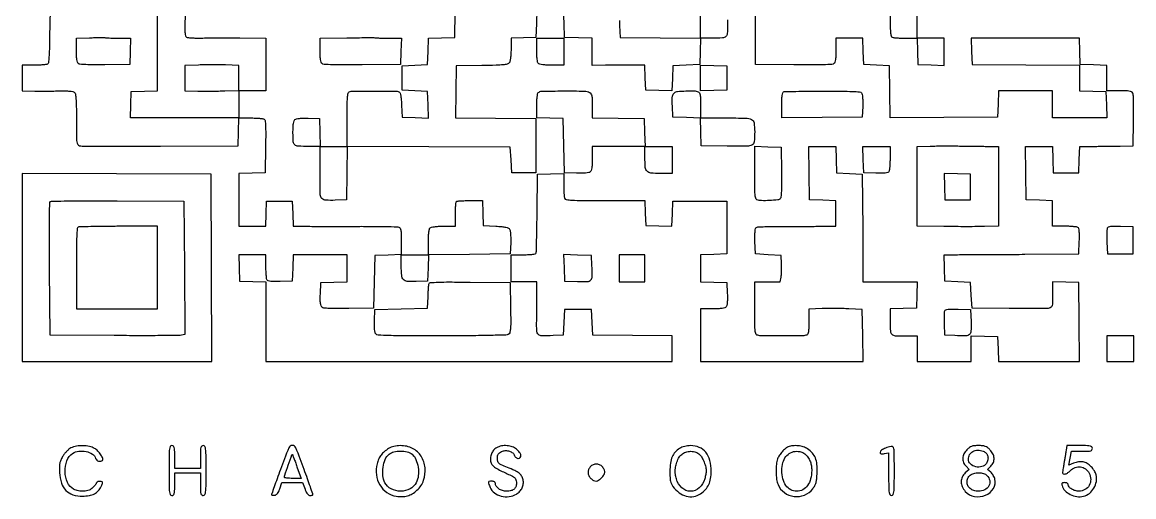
# Model space of a CAD drawing. Extents: x 156 to 936, y 95 to 969.
# Drawn here: x 156 to 936, y 95 to 428 of the extents above; entities that cross this region are included whole.
import ezdxf

# ---------------------------------------------------------------- set-up
doc = ezdxf.new("R2010")
doc.units = 0

msp = doc.modelspace()

# ---------------------------------------------------------------- linework, layer by layer
for points in [[(270.5, 436.5), (270.208654, 427.58457, 0.007957), (270.137437, 423.334218, 0.025673), (270.280025, 420.512687, 0.036716), (270.609942, 418.649184, 0.184206), (271.208654, 417.79792, 0.12225), (272.128592, 417.461883, 0.009454), (274.764417, 417.229267, 0.012489), (277.958602, 417.088187, 0.009201), (281.5, 417.085494, -0.003116), (286.170292, 417.138783, -0.000958), (293.217187, 417.161763, -0.000958), (301.102818, 417.157252, -0.001051), (308.75, 417.122144), (327, 417), (327, 398.5), (327, 380), (317.5, 380), (308, 380), (308, 388.929031), (308, 397.858062), (298.75, 398.179031, 0.005736), (294.504793, 398.277592, 0.003234), (289.353125, 398.304751, 0.003227), (284.153963, 398.264969, 0.005283), (279.75, 398.156293), (270, 397.812585), (270, 388.906293), (270, 380), (279.25, 379.881396, 0.00287), (283.495149, 379.851333, 0.001617), (288.646875, 379.861081, 0.001613), (293.846075, 379.904511, 0.002643), (298.25, 379.978791), (308, 380.19479), (308, 370.597395), (308, 361), (269.962474, 361), (231.924948, 361), (232.212474, 370.25), (232.5, 379.5), (241.75, 379.787526), (251, 380.075052), (251, 408.549551), (251, 437.02405)], [(517.072424, 437), (516.786212, 427.25), (516.5, 417.5), (507.75, 417.211067), (499, 416.922134), (499, 409.152197, -0.012963), (498.915167, 405.880562, -0.019926), (498.655791, 403.05978, -0.020889), (498.266866, 400.838229, -0.106693), (497.75, 399.704256, -0.171563), (496.375252, 398.782336, -0.037621), (493.52971, 398.277154, -0.018755), (488.587695, 397.965432, -0.002717), (478.5, 397.763127), (460.5, 397.5), (460.227502, 379.265612), (459.955003, 361.031223), (488.227502, 360.765612), (516.5, 360.5), (516.5, 341.5), (516.5, 322.5), (508, 322.5), (499.5, 322.5), (499, 331.5), (498.5, 340.5), (441.272095, 340.75818), (384.044191, 341.01636), (383.772095, 322.25818), (383.5, 303.5), (375.655204, 303.206229, -0.020467), (368.9625, 303.229639, -0.188209), (366.355411, 304.382939, -0.182148), (365.172731, 307.017877, -0.018958), (365.009586, 313.919308, 0.001788), (365.05188, 317.871266, 0.00099), (365.076713, 322.696609, 0.000987), (365.082547, 327.585498, 0.00159), (365.066053, 331.75), (365, 341), (357.081787, 341, -0.011001), (349.642561, 341.163702, -0.167513), (347.280595, 342.09602, -0.201397), (346.212859, 344.222013, -0.01699), (346, 350.484544, -0.009595), (346.07498, 354.391264, -0.027367), (346.327728, 357.098201, -0.038672), (346.750408, 358.943902, -0.144912), (347.405204, 359.921326, -0.126804), (348.431833, 360.405224, -0.023545), (350.514748, 360.701133, -0.021342), (353.264652, 360.842502, -0.01153), (356.655204, 360.793771), (364.5, 360.5), (364.786212, 350.75), (365.072424, 341), (374.536212, 341), (384, 341), (384, 359.893011, -0.002713), (384.054225, 369.887745, -0.01542), (384.275855, 375.200944, -0.022511), (384.65315, 378.39606, -0.266513), (385.412034, 379.327871, -0.091035), (388.379294, 379.882665, -0.001921), (403.36301, 379.87405, -0.00137), (418.674605, 379.764437, -0.136762), (420.721895, 379.171878, -0.197068), (421.24199, 378.455658, -0.019763), (421.66926, 376.341347, -0.020565), (422.006737, 373.512879, -0.010732), (422.206033, 369.968156), (422.5, 361.5), (431.788029, 361.211971), (441.076058, 360.923942), (440.788029, 370.211971), (440.5, 379.5), (431.5, 380), (422.5, 380.5), (422.5, 389), (422.5, 397.5), (431.5, 398), (440.5, 398.5), (440.787036, 407.712964), (441.074071, 416.925929), (450.287036, 417.212964), (459.5, 417.5), (459.773792, 435.426204, -0.004527)], [(650.921443, 429.882657, -0.0113), (651, 426.406989, -0.017259), (650.785933, 420.20736, -0.201735), (649.718649, 418.091395, -0.166872), (647.35967, 417.163345, -0.01103), (639.955738, 417), (632.075052, 417), (631.787526, 407.75), (631.5, 398.5), (622, 398), (612.5, 397.5), (612.210527, 388.712997), (611.921055, 379.925993), (602.710527, 380.212997), (593.5, 380.5), (593.211067, 389.25), (592.922134, 398), (583.711067, 398.093918, 0.002303), (579.515229, 398.117371, 0.001347), (574.488563, 398.108771, 0.001347), (569.458207, 398.073063, 0.002288), (565.25, 398.012598), (556, 397.83736), (556, 407.382468), (556, 416.927576), (546.25, 417.213788), (536.5, 417.5), (536.213788, 427.25), (535.927576, 437)], [(575.015093, 429.281363, -0.011302), (575.206324, 425.950164), (575.5, 417.5), (603.75, 417.280994), (632, 417.061988), (632, 427.030994), (632, 437)], [(764.984687, 435.856989, 0.002613), (765.044879, 425.980372, 0.018995), (765.278602, 421.243883, 0.037977), (765.715409, 418.591307, 0.246112), (766.581787, 417.606989, 0.068336), (767.59865, 417.368953, 0.007357), (770.013877, 417.178303, 0.008933), (772.910777, 417.044388, 0.007082), (776.044262, 417), (783.924948, 417), (784.212474, 407.75), (784.5, 398.5), (793.75, 398.212474), (803, 397.924948), (803, 407.462474), (803, 417), (793.5, 417), (784, 417), (784, 426.977935), (784, 436.955869)], [(175.5, 436.5), (175.226647, 418.044584, -0.003561), (175.035521, 409.331725, -0.012194), (174.732937, 403.675066, -0.01105), (174.342971, 399.785498, -0.224357), (173.726647, 398.809897, -0.112125), (172.86414, 398.502227, -0.008919), (170.43689, 398.255038, -0.011731), (167.499351, 398.078012, -0.008719), (164.25, 398.015313), (156, 398), (156, 389), (156, 380), (164.75, 379.874114, 0.00318), (168.735023, 379.842131, 0.001862), (173.507467, 379.851957, 0.001862), (178.282314, 379.89735, 0.003165), (182.27542, 379.975462, -0.00977), (186.185347, 380.000288, -0.020936), (189.197251, 379.834299, -0.024523), (191.410811, 379.508902, -0.125079), (192.52542, 378.978903, -0.176002), (193.304458, 377.648192, -0.026026), (193.712226, 374.508734, -0.016242), (193.942509, 369.353477, -0.00304), (194, 359.896607, 0.001697), (194.039921, 348.132062, 0.02875), (194.288917, 344.263216, 0.112378), (194.948961, 342.429845, 0.194936), (196.25, 341.508141, 0.056343), (198.019647, 341.296993, 0.000362), (213.848437, 341.210498, 0.001455), (231.947225, 341.177349, 0.000927), (253, 341.239089), (307.5, 341.5), (307.786212, 351.25), (308.072424, 361), (316.286212, 360.984687, -0.009074), (319.525024, 360.919862, -0.012104), (322.461214, 360.736503, -0.009409), (324.886056, 360.479996, -0.110776), (325.773242, 360.161306, -0.226527), (326.421641, 359.126519, -0.01557), (326.716146, 355.589823, -0.013555), (326.85189, 350.125155, -0.003139), (326.773242, 340.926619), (326.5, 322.5), (317.25, 322.212474), (308, 321.924948), (308, 303.462474), (308, 285), (317.461067, 285), (326.922134, 285), (327.211067, 293.75), (327.5, 302.5), (336.5, 302.5), (345.5, 302.5), (345.788933, 293.75), (346.077866, 285), (355.288933, 284.933675, 0.001386), (360.477756, 284.910697, 0.000278), (369.725499, 284.900516, 0.000294), (380.487575, 284.900967, 0.000274), (391.5, 284.91393, -0.001903), (401.974059, 284.892138, -0.002885), (411.082813, 284.785957, -0.001089), (418.910745, 284.632478, -0.070492), (420.25, 284.412868, -0.183672), (421.165654, 283.692521, -0.091932), (421.688861, 282.292202, -0.038041), (421.941863, 279.723502, -0.005533), (422, 274.470138), (422, 265.075052), (412.75, 264.787526), (403.5, 264.5), (403, 246), (402.5, 227.5), (385.131529, 227.225877, -0.003956), (377.034185, 227.162152, -0.012009), (371.528775, 227.294632, -0.012086), (367.680419, 227.573148, -0.150191), (366.343574, 228.129822, -0.142461), (365.676985, 229.114587, -0.047693), (365.299509, 230.828966, -0.03031), (365.141657, 233.421716, -0.00894), (365.212045, 237.403945), (365.5, 245.5), (374.75, 245.787526), (384, 246.075052), (384, 255.537526), (384, 265), (365.037526, 265), (346.075052, 265), (345.787526, 255.75), (345.5, 246.5), (337.085653, 246.206902, -0.008519), (333.085459, 246.135766, -0.027159), (330.4185, 246.278749, -0.039341), (328.659703, 246.610638, -0.187221), (327.850966, 247.206902, -0.110402), (327.527533, 248.105717, -0.00954), (327.267102, 250.54359, -0.012203), (327.081041, 253.495888, -0.00917), (327.015313, 256.75), (327, 265), (317.462474, 265), (307.924948, 265), (308.212474, 255.75), (308.5, 246.5), (317.75, 246.212474), (327, 245.924948), (327, 217.962474), (327, 190), (469.5, 190), (612, 190), (612, 198.984181), (612, 207.968363), (584.25, 208.234181), (556.5, 208.5), (556, 217.5), (555.5, 226.5), (546, 226.5), (536.5, 226.5), (536, 217.5), (535.5, 208.5), (528.520917, 208.199088, -0.012654), (520.695307, 208.059918, -0.186355), (518.18167, 209.052283, -0.199847), (517.078583, 211.446084, -0.014853), (517.02269, 218.793125, 0.002586), (517.096358, 223.145551, 0.001639), (517.139354, 228.218918, 0.001646), (517.148847, 233.201489, 0.003042), (517.118604, 237.25), (517, 246), (508, 246), (499, 246), (499, 255.5), (499, 265), (507.531385, 265, 0.008289), (511.592349, 265.067323, 0.028188), (514.227748, 265.303861, 0.042213), (515.908502, 265.697841, 0.226184), (516.572488, 266.328305, 0.084629), (516.782801, 267.379013, 0.000816), (516.99384, 275.174669, 0.002685), (517.174196, 284.163705, 0.001733), (517.291103, 294.578305), (517.5, 321.5), (526.75, 321.787526), (536, 322.075052), (536, 314.119313, 0.007017), (536.044383, 310.957076, 0.008872), (536.178303, 308.035923, 0.007277), (536.368898, 305.600781, 0.068543), (536.606989, 304.581787, 0.272934), (537.755331, 303.669202, 0.020776), (541.85875, 303.269645, 0.012396), (549.08717, 303.047451, 0.001485), (565.068056, 303), (592.922134, 303), (593.211067, 294.25), (593.5, 285.5), (602.710527, 285.212997), (611.921055, 284.925993), (612.210527, 293.712997), (612.5, 302.5), (631.5, 302.5), (650.5, 302.5), (650.5, 284), (650.5, 265.5), (641.25, 265.212474), (632, 264.924948), (632, 255.5), (632, 246.075052), (641.25, 245.787526), (650.5, 245.5), (650.793771, 237.655204, -0.01153), (650.842502, 234.264652, -0.021342), (650.701133, 231.514748, -0.023545), (650.405224, 229.431833, -0.126804), (649.921326, 228.405204, -0.145524), (648.939147, 227.748928, -0.03848), (647.078343, 227.326735, -0.027148), (644.342652, 227.0746, -0.009406), (640.377555, 227), (632, 227), (632, 208.5), (632, 190), (689.022559, 190), (746.045117, 190), (745.772559, 208.25), (745.5, 226.5), (736, 227, 0.006938), (731.692458, 227.166817, 0.004162), (726.573437, 227.251332, 0.004166), (721.478137, 227.250578, 0.007241), (717.25, 227.15347), (708, 226.806941), (708, 218.010459, -0.007145), (707.935709, 213.511434, -0.032562), (707.69098, 210.906655, -0.060913), (707.244726, 209.35741, -0.203298), (706.499228, 208.638077, -0.090145), (703.762217, 208.121331, -0.001664), (689.006013, 208.070109, -0.001662), (674.2491, 208.117049, -0.090219), (671.513903, 208.633038, -0.255767), (670.688519, 209.605858, -0.030803), (670.278473, 212.4904, -0.017312), (670.052389, 217.511214, -0.002595), (670, 227.606989), (670, 246), (678.954687, 246), (687.909374, 246), (688.515505, 249.25, 0.028289), (688.728227, 250.905147, 0.009836), (688.852282, 253.307812, 0.009734), (688.885353, 255.964524, 0.011185), (688.810818, 258.5), (688.5, 264.5), (679.5, 265), (670.5, 265.5), (670.208654, 274.41543, -0.007858), (670.136419, 278.676338, -0.025932), (670.278501, 281.48097, -0.037484), (670.608118, 283.31946, -0.191938), (671.208654, 284.140352, -0.126944), (672.226539, 284.463491, -0.003187), (677.114417, 284.700677, -0.006642), (682.892006, 284.867281, -0.004456), (689.5, 284.911109, 0.000439), (696.759733, 284.900948, 0.00036), (704.517187, 284.902497, 0.000364), (711.648463, 284.914248, 0.000963), (716.75, 284.936187), (727, 285), (727, 293.962474), (727, 302.924948), (717.75, 303.212474), (708.5, 303.5), (708.227935, 322.25), (707.955869, 341), (717.440409, 341), (726.924948, 341), (727.212474, 331.75), (727.5, 322.5), (736.5, 322), (745.5, 321.5), (745.684333, 302.5, -0.000483), (745.759735, 293.867867, -0.000286), (745.833808, 283.573438, -0.000287), (745.895939, 273.302749, -0.000493), (745.934333, 264.75), (746, 246), (765.037526, 246), (784.075052, 246), (783.787526, 236.75), (783.5, 227.5), (774.25, 227.212474), (765, 226.924948), (765, 218.069463, 0.014889), (765.20038, 211.341871, 0.195866), (766.254332, 209.139748, 0.174757), (768.602344, 208.170318, 0.011384), (776.081787, 208), (784, 208), (784, 199), (784, 190), (803, 190), (822, 190), (822, 199.037526), (822, 208.075052), (831.25, 207.787526), (840.5, 207.5), (840.788933, 198.75), (841.077866, 190), (869.554752, 190), (898.031637, 190), (897.765819, 217.75), (897.5, 245.5), (888.25, 245.787526), (879, 246.075052), (879, 237.056578, -0.004682), (878.947621, 231.463442, -0.053121), (878.672454, 229.271291, -0.154199), (878.004173, 228.148807, -0.122904), (876.75, 227.490717, -0.055924), (875.094027, 227.279413, -0.001415), (867.523438, 227.185885, -0.00301), (858.625808, 227.154718, -0.002047), (848.5, 227.221665), (822.5, 227.5), (822, 236.5), (821.5, 245.5), (812.5, 246), (803.5, 246.5), (803.212474, 255.75), (802.924948, 265), (812.212474, 265.025765, 0.000557), (817.853002, 265.04769, 0.000072), (829.934289, 265.10983, 0.000084), (844.269852, 265.188019, 0.00007), (859.5, 265.275765), (897.5, 265.5), (897.791346, 274.41543, 0.007874), (897.863419, 278.674656, 0.025891), (897.721257, 281.481964, 0.03736), (897.391596, 283.324421, 0.190691), (896.791346, 284.150117, 0.110447), (895.89348, 284.473134, 0.009524), (893.455895, 284.733216, 0.01219), (890.503986, 284.919039, 0.009158), (887.25, 284.984687), (879, 285), (879, 293.962474), (879, 302.924948), (869.75, 303.212474), (860.5, 303.5), (860.227935, 322.25), (859.955869, 341), (869.440409, 341), (878.924948, 341), (879.212474, 331.75), (879.5, 322.5), (888.5, 322.5), (897.5, 322.5), (897.787526, 331.75), (898.075052, 341), (907.787526, 341.051866, 0.001237), (912.15956, 341.086028, 0.000768), (917.290711, 341.146698, 0.00077), (922.354211, 341.222149, 0.001393), (926.5, 341.301866), (935.5, 341.5), (935.785177, 358.5, 0.003227), (935.854068, 365.175971, 0.00446), (935.823778, 371.167188, 0.002845), (935.724896, 376.194714, 0.054093), (935.516124, 377.75, 0.122337), (934.855448, 379.003761, 0.153853), (933.733241, 379.67194, 0.05326), (931.546285, 379.947431, 0.004723), (925.980948, 380), (917, 380), (917, 388.962474), (917, 397.924948), (907.75, 398.212474), (898.5, 398.5), (898.212474, 407.75), (897.924948, 417), (859.924948, 417), (821.924948, 417), (822.212474, 407.75), (822.5, 398.5), (860.25, 398.237975), (898, 397.97595), (898, 389.025501), (898, 380.075052), (907.25, 379.787526), (916.5, 379.5), (916.787526, 370.25), (917.075052, 361), (898.037526, 361), (879, 361), (879, 370.5), (879, 380), (860.037526, 380), (841.075052, 380), (840.787526, 370.75), (840.5, 361.5), (802.772605, 361.237997), (765.04521, 360.975994), (764.772605, 379.237997), (764.5, 397.5), (755.5, 398), (746.5, 398.5), (746.212474, 407.75), (745.924948, 417), (736.462474, 417), (727, 417), (727, 408.622445, -0.009571), (726.925182, 404.714429, -0.026157), (726.675257, 401.963048, -0.035625), (726.263803, 400.07081, -0.14928), (725.631288, 399.10896, -0.161185), (724.214846, 398.554511, -0.005652), (718.250543, 398.302802, -0.007748), (709.902257, 398.174414, -0.002421), (697.381288, 398.236515), (670.5, 398.5), (670.5, 417.5), (670.5, 436.5)]]:
    msp.add_lwpolyline(points, format="xyb")
for points in [[(224.287526, 417.013655), (232.075052, 417), (231.787526, 407.75), (231.5, 398.5), (214.059087, 398.285999, -0.004306), (206.398845, 398.257989, -0.010385), (200.733702, 398.403766, -0.008096), (196.515232, 398.668561, -0.154677), (195.309087, 399.158444, -0.155212), (194.716156, 400.083284, -0.031047), (194.321808, 402.028013, -0.024571), (194.075287, 404.795026, -0.009932), (194, 408.584919), (194, 416.924948), (203.25, 417.272852, -0.003684), (206.938381, 417.384367, -0.004577), (210.370313, 417.431396, -0.003757), (213.249738, 417.422861, -0.034216), (214.5, 417.324032, 0.025347), (215.703571, 417.2074, 0.003555), (218.200086, 417.110461, 0.004053), (221.159301, 417.040625, 0.003434)], [(413.619313, 417), (422.075052, 417), (421.787526, 407.75), (421.5, 398.5), (394.618712, 398.236515, -0.002421), (382.097743, 398.174414, -0.007748), (373.749457, 398.302802, -0.005652), (367.785154, 398.554511, -0.161185), (366.368712, 399.10896, -0.149156), (365.736495, 400.069848, -0.035664), (365.32494, 401.958854, -0.0262), (365.074893, 404.704227, -0.00961), (365, 408.600379), (365, 416.955869), (383.75, 417.240988, -0.001409), (391.031831, 417.331199, -0.002118), (397.3834, 417.365082, -0.000841), (402.832913, 417.361901, -0.048223), (403.831787, 417.263054, 0.039354), (404.721181, 417.159111, 0.002701), (407.256236, 417.077272, 0.003842), (410.283487, 417.019184, 0.002875)], [(536, 407.5), (536, 398), (527.7, 398, -0.011084), (524.171507, 398.07823, -0.020332), (521.306878, 398.322289, -0.021091), (519.139671, 398.689458, -0.144849), (518.2, 399.2, -0.144849), (517.689458, 400.139671, -0.021091), (517.322289, 402.306878, -0.020332), (517.07823, 405.171507, -0.011084), (517, 408.7), (517, 417), (526.5, 417), (536, 417)], [(554.163891, 378.912288, -0.135375), (555.116859, 378.005612, -0.087414), (555.666528, 376.574829, -0.041145), (555.934935, 374.148199, -0.00698), (556, 369.487375), (556, 361.045117), (574.25, 360.772559), (592.5, 360.5), (592.786212, 350.75), (593.072424, 341), (602.536212, 341), (612, 341), (612, 331.5), (612, 322), (603.535184, 322, -0.022302), (597.035872, 322.290042, -0.186391), (594.4438, 323.567014, -0.169875), (593.254185, 326.319431, -0.017857), (593, 333.434259), (593, 341), (574.5, 341), (556, 341), (556, 332.622445, -0.009416), (555.925388, 328.660607, -0.02709), (555.673381, 325.924009, -0.038314), (555.251816, 324.061457, -0.145743), (554.59692, 323.080436, -0.128993), (553.549085, 322.592049, -0.022589), (551.373366, 322.297825, -0.020484), (548.47591, 322.15782, -0.010573), (544.84692, 322.207992), (536.5, 322.5), (536, 341.5), (535.5, 360.5), (526.25, 360.787526), (517, 361.075052), (517, 369.337526, -0.011354), (517.078345, 372.787112, -0.019475), (517.320734, 375.653543, -0.019116), (517.67994, 377.857888, -0.147464), (518.168871, 378.768871, -0.194732), (520.553719, 379.779269, -0.003028), (535.701625, 379.931362, -0.004275), (550.471808, 379.863914, -0.120143)], [(630.418213, 379.393011, -0.192406), (631.217093, 378.653872, -0.06988), (631.688469, 377.154102, -0.034532), (631.937024, 374.571713, -0.00673), (632, 369.893011), (632, 361), (649.964816, 361, -0.005063), (663.792076, 360.859988, -0.107983), (667.751365, 359.910434, -0.247733), (669.533086, 357.490178, -0.037831), (669.986345, 351.315741, -0.023243), (669.640832, 344.24493, -0.25404), (668.104214, 341.964077, -0.120448), (664.699845, 341.128652, -0.003977), (650.627593, 341.227915), (632.5, 341.5), (632.21422, 351.21422), (631.928439, 360.928439), (622.21422, 361.21422), (612.5, 361.5), (612.203802, 369.479635, -0.007825), (612.110962, 373.806547, -0.040111), (612.2893, 376.199929, -0.077992), (612.768477, 377.694669, -0.118939), (613.644932, 378.729635, -0.134908), (615.891198, 379.583291, -0.013864), (621.608159, 379.968363, -0.016412), (627.331325, 380.006748, -0.085279)], [(744.975946, 378.528983, -0.131808), (745.423909, 377.553817, -0.019928), (745.701955, 375.404723, -0.019707), (745.838905, 372.634977, -0.011857), (745.793771, 369.344796), (745.5, 361.5), (717.25, 361.234427), (689, 360.968853), (689, 369.901093, -0.008208), (689.067607, 374.019425, -0.024791), (689.298544, 376.815699, -0.032309), (689.667471, 378.668301, -0.239398), (690.25, 379.317771, -0.087144), (691.241883, 379.514582, -0.000791), (698.823827, 379.669622, -0.002677), (707.556557, 379.787603, -0.001723), (717.682176, 379.83529, -0.00206), (731.172119, 379.796749, -0.010212), (738.758083, 379.588833, -0.011214), (743.614494, 379.247098, -0.198911)], [(688.774123, 323.131529, -0.00406), (688.83508, 315.175686, -0.01151), (688.704806, 309.627759, -0.010742), (688.43581, 305.676913, -0.151969), (687.901678, 304.381529, -0.195816), (686.126458, 303.431603, -0.014294), (680.489289, 303.002293, -0.019293), (674.84346, 302.95236, -0.084367), (671.581787, 303.606989, -0.249177), (670.711291, 304.60758, -0.036185), (670.27969, 307.365513, -0.018261), (670.051051, 312.291687, -0.002466), (670, 322.644515), (670, 341.075052), (679.25, 340.787526), (688.5, 340.5)], [(764.984687, 332.75, -0.00917), (764.918959, 329.495888, -0.012203), (764.732898, 326.54359, -0.00954), (764.472467, 324.105717, -0.110402), (764.149034, 323.206902, -0.187221), (763.340297, 322.610638, -0.039341), (761.5815, 322.278749, -0.027159), (758.914541, 322.135766, -0.008519), (754.914347, 322.206902), (746.5, 322.5), (746.212474, 331.75), (745.924948, 341), (755.462474, 341), (765, 341)], [(831.75, 341.063793), (841, 341), (841, 313.036212), (841, 285.072424), (831.25, 284.786212, -0.005573), (826.247186, 284.695144, -0.001813), (818.85625, 284.669796, -0.001807), (810.643566, 284.70109, -0.002035), (802.75, 284.791817), (784, 285.083634), (784, 313.004291), (784, 340.924948), (793.25, 341.212474, -0.004156), (797.51219, 341.309506, -0.002297), (802.720312, 341.360841, -0.002289), (807.999661, 341.364454, -0.003681), (812.5, 341.313793, 0.000868), (817.000323, 341.237811, 0.00054), (822.279688, 341.163546, 0.000542), (827.487862, 341.101549, 0.000981)], [(269.759875, 255.77153), (270.019749, 209.043061), (267.759875, 208.494001, -0.057675), (266.004934, 208.276836, -0.000538), (252.945088, 208.187752, -0.00181), (237.910959, 208.155786, -0.001169), (220.5, 208.222471), (175.5, 208.5), (175.239372, 254.5, -0.000997), (175.174287, 272.225103, -0.001596), (175.197198, 287.357597, -0.000282), (175.267665, 300.72814, -0.090314), (175.461789, 301.759906, -0.301449), (176.45055, 302.464468, -0.003096), (185.402033, 302.70934, -0.005599), (198.68089, 302.841585, -0.001079), (222.722417, 302.759906), (269.5, 302.5)], [(479.211067, 294.25), (479.5, 285.5), (488.289338, 285, -0.009062), (492.452528, 284.687388, -0.02729), (495.268468, 284.268601, -0.039106), (497.14005, 283.729655, -0.161349), (498.045141, 283, -0.112048), (498.410237, 281.997323, -0.012842), (498.652564, 279.590625, -0.014978), (498.7831, 276.673219, -0.011682), (498.755803, 273.5), (498.5, 265.5), (469.787324, 265.234726), (441.074647, 264.969452), (440.787324, 255.734726), (440.5, 246.5), (432.520365, 246.203802, -0.024754), (426.179672, 246.2824, -0.188489), (423.521953, 247.515788, -0.172538), (422.277182, 250.288424, -0.02007), (422, 257.19113), (422, 265), (431.5, 265), (441, 265), (441, 273.8, -0.010168), (441.076788, 277.57572, -0.019692), (441.318182, 280.584848, -0.020534), (441.683085, 282.838945, -0.147006), (442.2, 283.8, -0.144849), (443.139671, 284.310542, -0.021091), (445.306878, 284.677711, -0.020332), (448.171507, 284.92177, -0.011084), (451.7, 285), (460, 285), (460, 293.333333, -0.007459), (460.048357, 296.574835, -0.011027), (460.195833, 299.414583, -0.006456), (460.401196, 301.773194, -0.173108), (460.666667, 302.333333, -0.174591), (461.231761, 302.599162, -0.005914), (463.720855, 302.804167, -0.010518), (466.709469, 302.951665, -0.00707), (470.127734, 303), (478.922134, 303)], [(195.25, 284.337719, 0.286605), (194.579791, 283.416621, 0.006896), (194.265434, 277.906228, 0.008864), (194.055066, 269.647433, 0.001935), (194, 255.416667), (194, 227), (222.5, 227), (251, 227), (251, 256), (251, 285), (223.75, 284.921053, 0.001717), (213.21496, 284.854351, 0.002675), (204.1375, 284.717133, 0.000767), (196.247198, 284.543529, 0.090243)], [(917.440516, 283.705582, 0.079567), (917.246163, 282.782919, 0.006236), (917.154586, 280.263749, 0.008368), (917.133034, 277.240092, 0.006302), (917.206869, 273.916411), (917.5, 265.5), (926.5, 265.5), (935.5, 265.5), (935.5, 275), (935.5, 284.5), (926.733647, 284.789171, 0.007134), (922.346429, 284.871248, 0.030138), (919.721288, 284.72456, 0.052692), (918.127629, 284.365906, 0.223026)], [(536.211989, 255.78667), (536.5, 246.5), (545.721624, 246.21285, 0.015937), (552.688112, 246.218029, 0.205359), (554.993564, 247.296927, 0.182581), (555.945949, 249.775708, 0.012183), (555.800912, 257.520917), (555.5, 264.5), (545.711989, 264.78667), (535.923978, 265.073341)], [(498.699719, 227.758274, -0.002239), (498.771986, 217.09669, -0.022266), (498.583288, 212.630529, -0.058688), (498.090161, 210.246771, -0.191844), (497.071677, 209.03836, -0.116733), (495.432479, 208.604082, -0.001212), (483.495633, 208.315801, -0.003506), (468.8943, 208.101012, -0.001708), (450.251783, 208.021193, -0.001022), (425.766891, 208.050037, -0.006639), (413.439342, 208.253462, -0.00626), (405.705783, 208.580773, -0.208769), (404.086055, 209.39631, -0.126124), (403.597335, 210.429581, -0.024039), (403.298999, 212.50441, -0.021558), (403.157029, 215.251683, -0.011488), (403.206229, 218.655204), (403.5, 226.5), (422, 227), (440.5, 227.5), (440.769726, 235.5, -0.004756), (440.906217, 238.656405, -0.006329), (441.093841, 241.521775, -0.00459), (441.3029, 243.912439, -0.062238), (441.494334, 244.765616, -0.298422), (442.398915, 245.447224, -0.007733), (447.707981, 245.714272, -0.009189), (455.818322, 245.847416, -0.001858), (470.224608, 245.765616), (498.5, 245.5)], [(821.788514, 217.778718, -0.017872), (821.770984, 211.215167, -0.210428), (820.678754, 208.972515, -0.176334), (818.182645, 208.050889, -0.011928), (810.479083, 208.199088), (803.5, 208.5), (803.205027, 216.411609, -0.006757), (803.130652, 219.542211, -0.008847), (803.151984, 222.403842, -0.006825), (803.2445, 224.787219, -0.078651), (803.438673, 225.700781, -0.222283), (804.127059, 226.364206, -0.05328), (805.715903, 226.724548, -0.030281), (808.338027, 226.871594, -0.007113), (812.733647, 226.789171), (821.5, 226.5)], [(190.206653, 129.331333, 0.05647), (188.743383, 128.391912, 0.028496), (187.122992, 126.910776, 0.027575), (185.581584, 125.146757, 0.033244), (184.345373, 123.326362, 0.026687), (182.976854, 120.676556, 0.058444), (182.288622, 118.502698, 0.048198), (182.051859, 115.97879, 0.013415), (182.169603, 112.004226, 0.063551), (183.523823, 104.702303, 0.11691), (186.630532, 99.555445, 0.124075), (191.568681, 96.540907, 0.076866), (198.326748, 95.535032, 0.038438), (203.091152, 95.929055, 0.080022), (206.620058, 97.094802, 0.09277), (209.27283, 99.169711, 0.067218), (211.35774, 102.298589, 0.009535), (212.307081, 104.34436, 0.147872), (212.400107, 105.104385, 0.280336), (212.01255, 105.547635, 0.036798), (210.741787, 105.84803, 0.057981), (209.877468, 105.884987, 0.068622), (209.07825, 105.714532, 0.080507), (208.462938, 105.372107, 0.146166), (208.134949, 104.904848, -0.065166), (207.821008, 104.258078, -0.017077), (207.153349, 103.315302, -0.017051), (206.312373, 102.28475, -0.016715), (205.397727, 101.306818, -0.112828), (202.860982, 99.713959, -0.068145), (199.366627, 99.005955, -0.063941), (195.556806, 99.249662, -0.071537), (192.085185, 100.455949, -0.172392), (187.785374, 105.051917, -0.095469), (186.086053, 112.639321, -0.094247), (187.322617, 120.402004, -0.162624), (191.33489, 125.483773, -0.114155), (195.667009, 127.078458, -0.084245), (200.789717, 126.859564, -0.091162), (205.195909, 125.034874, -0.17398), (207.491544, 122.026641, 0.136688), (208.268781, 120.837796, 0.10954), (209.614755, 120.099217, 0.113545), (211.106349, 120.013299, 0.155438), (212.293451, 120.626784, 0.308416), (212.545057, 121.955983, 0.043866), (211.1439, 124.527403, 0.044414), (209.025097, 127.172539, 0.06487), (206.701451, 129.040484, 0.084657), (203.215594, 130.427267, 0.04806), (198.691954, 130.943728, 0.047458), (194.053909, 130.584894, 0.071585)], [(259, 113.5, 0.001825), (259.040662, 102.362042, 0.026629), (259.278571, 98.4375, 0.103099), (259.868713, 96.652291, 0.267644), (261, 96, 0.157888), (262.078201, 96.349175, 0.176663), (262.6875, 97.25, 0.055952), (262.948615, 99.198839, 0.005351), (263, 104), (263, 112), (272, 112), (281, 112), (281, 104, 0.005351), (281.051385, 99.198839, 0.055952), (281.3125, 97.25, 0.176663), (281.921799, 96.349175, 0.157888), (283, 96, 0.267644), (284.131287, 96.652291, 0.103099), (284.721429, 98.4375, 0.026629), (284.959338, 102.362042, 0.001825), (285, 113.5, 0.001825), (284.959338, 124.637958, 0.026629), (284.721429, 128.5625, 0.103099), (284.131287, 130.347709, 0.267644), (283, 131, 0.157888), (281.921799, 130.650825, 0.176663), (281.3125, 129.75, 0.055952), (281.051385, 127.801161, 0.005351), (281, 123), (281, 115), (272, 115), (263, 115), (263, 123, 0.005351), (262.948615, 127.801161, 0.055952), (262.6875, 129.75, 0.176663), (262.078201, 130.650825, 0.157888), (261, 131, 0.267644), (259.868713, 130.347709, 0.103099), (259.278571, 128.5625, 0.026629), (259.040662, 124.637958, 0.001825)], [(337.222192, 114.128663, 0.001256), (334.83708, 107.611092, 0.001984), (332.827769, 102.008181, 0.000456), (331.090426, 97.088212, 0.084838), (331, 96.559112, 0.289174), (331.154714, 96.313973, 0.068151), (331.637929, 96.159867, 0.049797), (332.339365, 96.108488, 0.029935), (333.171672, 96.180449, 0.105441), (334.249346, 96.581423, 0.085072), (335.166882, 97.412584, 0.06096), (335.980951, 98.760708, 0.025202), (336.755005, 100.75), (338.166667, 105), (345.447475, 105), (352.728284, 105), (354.44685, 100.5, 0.021842), (355.343195, 98.42912, 0.056916), (356.212264, 97.060853, 0.085848), (357.109711, 96.273828, 0.138032), (358.082708, 96, 0.031645), (358.817191, 96.046532, 0.048885), (359.436795, 96.187844, 0.06275), (359.866049, 96.393749, 0.254863), (360, 96.639469, 0.084522), (359.917087, 97.126449, 0.000385), (358.18837, 102.043875, 0.001816), (356.19686, 107.630131, 0.001144), (353.832748, 114.139469, 0.006002), (348.046953, 129.38729, 0.308453), (345.554571, 131.084156, 0.307397), (343.057302, 129.386259, 0.005976)], [(413.096707, 128.917738, 0.036414), (410.024228, 126.722998, 0.058523), (407.807051, 124.394041, 0.059526), (406.214618, 121.644716, 0.039178), (405.036395, 118.179643, 0.094262), (404.562318, 110.478141, 0.101757), (406.9927, 103.36653, 0.107303), (411.890701, 98.06556, 0.11608), (418.412522, 95.460847, 0.041193), (422.740296, 95.172582, 0.06576), (426.401464, 95.715288, 0.06767), (429.722365, 97.172996, 0.046521), (433.02069, 99.637657, 0.126414), (437.64688, 106.628506, 0.109827), (438.651328, 115.376541, 0.112394), (435.861439, 123.566782, 0.137582), (429.939066, 129.031086, 0.06484), (425.830658, 130.494768, 0.054924), (421.242346, 130.969082, 0.056359), (416.792266, 130.435528, 0.079052)], [(429.594285, 124.92175, -0.121975), (432.281328, 121.277299, -0.062281), (433.797185, 115.760872, -0.060837), (433.928855, 109.843049, -0.094775), (432.483073, 104.967267, -0.156712), (428.115922, 100.624035, -0.118489), (421.5, 99.033877, -0.118489), (414.884078, 100.624035, -0.156712), (410.516927, 104.967267, -0.094744), (409.067252, 109.855085, -0.061241), (409.202977, 115.773351, -0.062696), (410.732705, 121.290225, -0.121177), (413.440227, 124.950393, -0.115607), (416.79599, 126.623594, -0.058595), (421.511506, 127.169633, -0.058565), (426.229578, 126.606619, -0.114739)], [(488.856065, 129.483598, 0.0993), (486.784154, 127.753981, 0.07587), (485.298595, 125.19393, 0.073533), (484.610944, 122.224237, 0.082707), (484.857527, 119.305944, 0.121765), (485.918182, 117.325396, 0.064977), (488.043054, 115.510002, 0.032991), (491.85969, 113.368676, 0.006165), (499.14713, 110, -0.035279), (500.826017, 109.101911, -0.085203), (501.870051, 108.164336, -0.093843), (502.48318, 106.992172, -0.049492), (502.804003, 105.375432, -0.089717), (502.578352, 102.628623, -0.141481), (501.366626, 100.616376, -0.125174), (499.137437, 99.402524, -0.062476), (495.928571, 99, -0.07314), (493.01026, 99.429187, -0.078773), (490.419426, 100.67834, -0.090781), (488.628088, 102.47739, -0.151694), (488, 104.5, 0.140575), (487.822179, 105.11998, 0.118484), (487.333333, 105.6, 0.088208), (486.543379, 105.90137, 0.04716), (485.5, 106, 0.028868), (483.693369, 105.895607, 0.310227), (483.169143, 105.438541, 0.155816), (483.221282, 104.525447, 0.007399), (484.376973, 101.640203, 0.134383), (487.327509, 97.861501, 0.09878), (492.149875, 95.568997, 0.093624), (497.721718, 95.233492, 0.10563), (502.774926, 97.004198, 0.067469), (505.203367, 98.977058, 0.079209), (506.865845, 101.429558, 0.082453), (507.639655, 104.192237, 0.08137), (507.484618, 107.070032, 0.083673), (506.465915, 109.59731, 0.088899), (504.6911, 111.590727, 0.056171), (501.669531, 113.459061, 0.014806), (496.453143, 115.738415, -0.007688), (492.082142, 117.574731, -0.08025), (490.452547, 118.626755, -0.157477), (489.726608, 119.880083, -0.053201), (489.5, 122.003795, -0.034879), (489.62861, 123.845227, -0.097899), (490.051114, 125.060325, -0.105063), (490.883624, 125.973601, -0.043861), (492.324711, 126.826899, -0.101574), (494.988137, 127.491365, -0.087849), (497.848101, 127.108104, -0.094556), (500.227765, 125.817293, -0.145488), (501.534134, 123.892454, 0.085442), (501.908648, 123.169201, 0.070345), (502.526042, 122.555908, 0.070914), (503.283735, 122.141963, 0.089847), (504.067388, 122, 0.211424), (505.509796, 122.638459, 0.232554), (505.930114, 124.098032, 0.118414), (504.999831, 126.224869, 0.055866), (502.923275, 128.411106, 0.08777), (499.908318, 130.155074, 0.068414), (496.201969, 130.955553, 0.066972), (492.336392, 130.732453, 0.076713)], [(617.298549, 129.040484, 0.072498), (614.140399, 126.421773, 0.084662), (612.057336, 123.134723, 0.068092), (610.896727, 118.770992, 0.030357), (610.519851, 112.82333, 0.011024), (610.599664, 108.722858, 0.038351), (610.911873, 106.093229, 0.056526), (611.536621, 104.127819, 0.054299), (612.591948, 102.32333, 0.072487), (616.953584, 97.935511, 0.097496), (621.988402, 95.507813, 0.107423), (627.18832, 95.295072, 0.105352), (632.048051, 97.253398, 0.059652), (635.429454, 100.172516, 0.074581), (637.73558, 103.612392, 0.068612), (639.055376, 107.809081, 0.041715), (639.494017, 113, 0.061784), (638.553817, 120.637263, 0.108477), (635.729375, 126.309332, 0.12503), (631.123364, 129.766754, 0.099107), (625, 130.992524, 0.032766), (622.950463, 130.858069, 0.029313), (620.856764, 130.456219, 0.03026), (618.908106, 129.83472, 0.044606)], [(631.463184, 124.627725, -0.071664), (633.066024, 122.485319, -0.032026), (634.553885, 119.285158, -0.032033), (635.639065, 115.86366, -0.060846), (635.988846, 113, -0.040312), (635.922639, 112.18014, -0.009094), (635.672974, 110.803016, -0.009367), (635.325173, 109.219966, -0.00896), (634.913537, 107.627288, -0.138911), (631.098481, 101.361208, -0.189171), (625, 98.96827, -0.189171), (618.901519, 101.361208, -0.138911), (615.086463, 107.627288, -0.016035), (614.307694, 110.826608, -0.051755), (614.08232, 113.000815, -0.051724), (614.308189, 115.175662, -0.016001), (615.087847, 118.377725, -0.056939), (616.604313, 122.124398, -0.089369), (618.77389, 124.825974, -0.097959), (621.58922, 126.440247, -0.081511), (625, 127, -0.03249), (627.042272, 126.867152, -0.055523), (628.699737, 126.460055, -0.060584), (630.125805, 125.730633, -0.047931)], [(693.5, 130.045972, 0.073486), (691.409008, 128.795676, 0.039634), (689.238869, 126.712981, 0.038732), (687.341876, 124.214012, 0.052474), (686.066612, 121.6849, 0.06937), (685.226625, 117.992059, 0.025615), (685.045146, 112.644228, 0.025622), (685.41166, 107.304324, 0.069114), (686.37882, 103.635782, 0.136729), (690.823785, 97.996944, 0.128612), (697.64949, 95.305014, 0.127623), (704.960649, 96.290902, 0.133605), (710.723721, 100.704376, 0.035759), (712.201617, 102.959524, 0.060302), (713.056413, 105.049876, 0.044947), (713.529623, 107.681986, 0.012096), (713.800764, 111.922108, 0.032877), (713.645062, 117.895293, 0.071988), (712.57979, 122.334432, 0.085818), (710.456809, 125.793496, 0.065132), (707.102117, 128.730067, 0.0729), (704.123342, 130.144853, 0.050399), (700.45822, 130.876965, 0.050334), (696.714318, 130.861459, 0.071992)], [(705.700723, 124.75, -0.034921), (707.77082, 122.131433, -0.058343), (709.072578, 119.646686, -0.057857), (709.771745, 116.913591, -0.033727), (710, 113.533623, -0.061579), (709.271142, 107.637974, -0.095196), (707.110842, 102.999041, -0.114517), (703.737184, 100.057304, -0.122881), (699.5, 99, -0.122881), (695.262816, 100.057304, -0.114517), (691.889158, 102.999041, -0.095196), (689.728858, 107.637974, -0.061579), (689, 113.533623, -0.065775), (689.726127, 119.029527, -0.100216), (691.866789, 123.323308, -0.116072), (695.233806, 126.031823, -0.112046), (699.5, 127, -0.030029), (701.561372, 126.876087, -0.057063), (703.175931, 126.491089, -0.065677), (704.507509, 125.79912, -0.055461)], [(761.75, 129.267125, 0.048904), (758.98095, 127.800591, 0.201885), (757.952498, 126.256542, 0.427011), (758.640291, 125.288972, 0.08598), (761, 125.35), (764, 125.95), (764, 110.975, 0.002226), (764.042092, 101.522498, 0.030976), (764.283389, 98.121875, 0.119775), (764.882503, 96.582632, 0.245034), (766, 96, 0.267644), (767.131287, 96.652291, 0.103099), (767.721429, 98.4375, 0.026629), (767.959338, 102.362042, 0.001825), (768, 113.5, 0.002775), (767.927747, 126.518326, 0.09183), (767.325901, 129.577615, 0.361326), (765.716261, 130.456849, 0.048993)], [(818.923077, 128.076923, 0.076515), (816.840605, 125.236689, 0.106501), (816.00911, 122.205535, 0.11386), (816.519889, 119.251466, 0.097164), (818.286383, 116.622708), (820.572766, 114.336325), (817.786383, 111.783336, 0.095923), (815.664759, 108.920777, 0.112558), (814.921197, 105.632556, 0.105764), (815.664448, 102.188174, 0.076635), (817.809391, 98.887299, 0.167862), (824.235854, 95.301354, 0.143039), (831.989124, 96.140493, 0.157575), (837.572104, 100.886485, 0.2026), (838.594657, 107.478878, 0.048376), (838.16537, 108.682562, 0.028816), (837.439546, 110.021103, 0.02865), (836.553871, 111.283534, 0.043545), (835.635023, 112.257876), (833.368041, 114.277132), (835.68402, 116.593111, 0.096033), (837.470024, 119.238078, 0.114308), (837.992598, 122.196926, 0.107217), (837.164951, 125.229465, 0.076486), (835.076923, 128.076923, 0.034195), (833.312711, 129.615022, 0.0755), (831.746639, 130.466418, 0.065802), (829.864647, 130.879026, 0.021106), (827, 131, 0.021106), (824.135353, 130.879026, 0.065802), (822.253361, 130.466418, 0.0755), (820.687289, 129.615022, 0.034195)], [(830.406971, 127.03537, -0.120023), (832.406156, 125.661114, -0.120525), (833.545729, 123.523471, -0.11278), (833.609939, 120.983032, -0.095463), (832.587184, 118.492715, -0.182393), (829.501128, 116.242922, -0.125889), (825.132893, 116.16141, -0.132453), (821.417305, 118.168032, -0.2059), (820, 121.463858, -0.130135), (820.847538, 124.665082, -0.141337), (823.150974, 126.90918, -0.124692), (826.549551, 127.753242, -0.089903)], [(888.561606, 127.75, -0.000995), (888.289745, 126.100554, -0.000341), (887.889449, 123.711675, -0.000339), (887.444177, 121.076382, -0.000392), (887.016293, 118.566341, 0.002122), (886.626986, 116.23392, 0.002926), (886.298536, 114.135893, 0.001854), (886.039409, 112.370372, 0.03552), (886, 111.816341, 0.345698), (886.578462, 111.079669, 0.133819), (887.963487, 111.116535, 0.075307), (889.850361, 112.011761, 0.057578), (891.58758, 113.5, -0.116416), (894.808254, 115.663884, -0.123798), (898.581319, 116.093853, -0.124076), (902.102635, 114.688361, -0.117256), (904.625486, 111.757337, -0.113036), (905.777806, 107.28431, -0.134908), (904.741051, 103.069306, -0.140434), (901.745212, 100.091518, -0.126501), (897.5, 99, -0.072694), (894.922639, 99.376707, -0.064011), (892.437454, 100.480901, -0.07177), (890.606031, 101.990146, -0.186686), (890, 103.556704, 0.149433), (889.823064, 104.13551, 0.109737), (889.33318, 104.600055, 0.084072), (888.565065, 104.900196, 0.051234), (887.59362, 105, 0.036137), (886.392131, 104.913051, 0.167124), (885.7817, 104.598605, 0.201985), (885.559164, 104.016812, 0.055683), (885.703264, 103.02672, 0.128014), (887.687231, 99.483361, 0.085123), (891.45318, 96.703401, 0.080922), (896.133082, 95.232287, 0.09665), (900.743427, 95.461265, 0.109122), (904.844218, 97.491514, 0.08987), (908.049972, 101.187819, 0.089421), (909.766366, 105.792194, 0.106489), (909.61035, 110.416355, 0.08001), (908.351461, 113.348155, 0.053408), (906.072333, 116.213255, 0.054324), (903.307578, 118.465338, 0.097703), (900.601375, 119.54696, 0.045114), (899.028537, 119.697272, 0.032318), (897.264063, 119.592158, 0.031579), (895.475795, 119.253328, 0.036363), (893.829499, 118.70212), (890.335686, 117.242312), (891.300354, 122.121156), (892.265021, 127), (899.632511, 127, 0.006075), (904.012747, 127.05322, 0.060267), (905.829064, 127.317866, 0.181289), (906.674733, 127.926405, 0.14816), (907, 129, 0.172073), (906.615446, 130.084329, 0.16894), (905.630664, 130.694163, 0.050457), (903.482289, 130.950841, 0.004521), (898.045313, 131), (889.090626, 131)], [(348.805039, 116.21825), (351.713246, 108), (345.856623, 108, -0.012022), (343.610439, 108.054015, -0.01976), (341.716952, 108.220313, -0.014601), (340.238415, 108.453333, -0.35647), (339.98832, 108.75, -0.087028), (340.226738, 110.245949, -0.00187), (342.679484, 117.282434, -0.000757), (345.287061, 124.638513, -0.550862), (345.619841, 124.713493, -0.10632), (345.780447, 124.464874, -0.000748), (346.669752, 122.103756, -0.00284), (347.670295, 119.388385, -0.001809)], [(554.654988, 116.171259, 0.089993), (553.443235, 114.221466, 0.105074), (553.081081, 112.075456, 0.10298), (553.621996, 109.934167, 0.083374), (555, 108, 0.064703), (556.901916, 106.535546, 0.147842), (558.645842, 106.120979, 0.133493), (560.4472, 106.729118, 0.048637), (562.545455, 108.454545, 0.039737), (564.236703, 110.438322, 0.126808), (564.867844, 112.045178, 0.135761), (564.622775, 113.690369, 0.048355), (563.443296, 115.777494, 0.125118), (561.642955, 117.327572, 0.10466), (559.195262, 117.961278, 0.103108), (556.669939, 117.55189, 0.117797)], [(833, 110, -0.147277), (834.886998, 106.48721, -0.176768), (834.331639, 102.798285, -0.156232), (831.409729, 100.01284, -0.113366), (827, 99, -0.072678), (823.812015, 99.465854, -0.098344), (821.244029, 100.823273, -0.110347), (819.589601, 102.917218, -0.112691), (819, 105.5, -0.112691), (819.589601, 108.082782, -0.110347), (821.244029, 110.176727, -0.098344), (823.812015, 111.534146, -0.072678), (827, 112, -0.033154), (828.875501, 111.875501, -0.047331), (830.5, 111.5, -0.053099), (831.873608, 110.873608, -0.062946)]]:
    msp.add_lwpolyline(points, format="xyb", close=True)
for points in [[(650.5, 389), (650.5, 380.5), (641.25, 380.212474), (632, 379.924948), (632, 389), (632, 398.075052), (641.25, 397.787526), (650.5, 397.5)], [(156, 256.007138), (156, 190), (222.50719, 190), (289.014379, 190), (288.75719, 255.75), (288.5, 321.5), (222.25, 321.757138), (156, 322.014276)], [(803.211971, 312.788029), (803.5, 303.5), (812.5, 303.5), (821.5, 303.5), (821.5, 312.5), (821.5, 321.5), (812.211971, 321.788029), (802.923942, 322.076058)], [(575, 255.5), (575, 246), (584, 246), (593, 246), (593, 255.5), (593, 265), (584, 265), (575, 265)], [(917, 199), (917, 190), (926.5, 190), (936, 190), (936, 199), (936, 208), (926.5, 208), (917, 208)]]:
    msp.add_lwpolyline(points, close=True)

doc.saveas('drawing.dxf')
